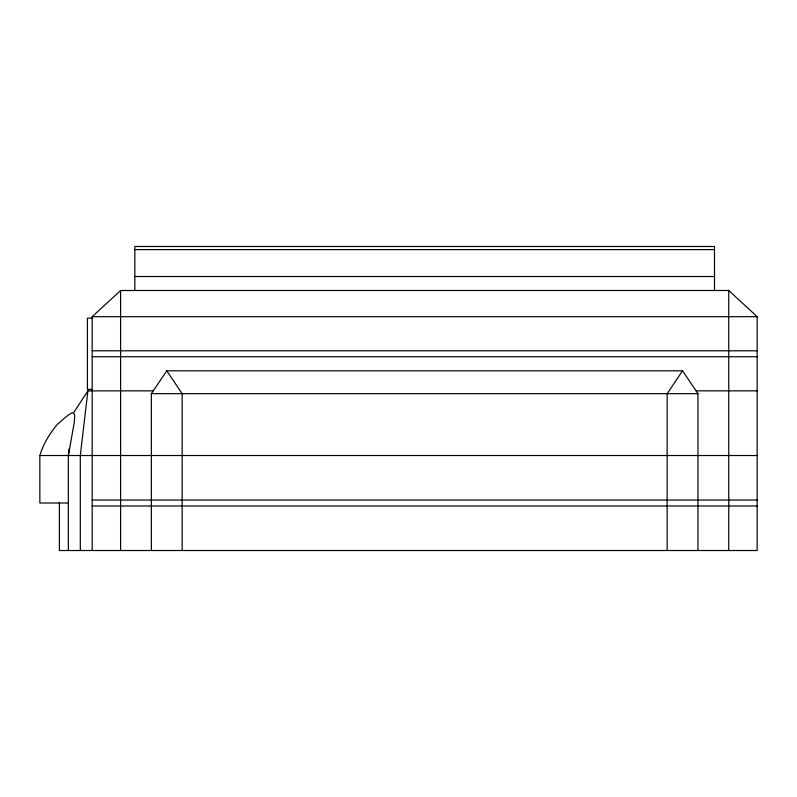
<?xml version="1.0" encoding="UTF-8"?>
<svg xmlns="http://www.w3.org/2000/svg" width="797" height="797" viewBox="0 0 797 797"><rect width="100%" height="100%" fill="white"/><g stroke="black" fill="none" stroke-linecap="round" stroke-linejoin="round"><path stroke-width="1.2" d="M68.353 550.518L68.353 455.525L69.14 448.761M153.273 390.849L87.889 390.859L80.308 455.525L80.308 550.518M68.353 455.525L74.101 423.416L74.769 415.755L73.972 413.494C72.447 409.678 59.695 422.828 57.733 423.944C49.862 433.229 43.357 443.809 39.85 455.525L39.85 503.017L68.353 503.017M73.762 412.507L87.889 390.859M151.37 550.518L151.37 393.668L166.772 370.814L682.561 370.814L697.953 393.668L697.953 550.518M682.561 370.814L667.159 393.668L667.159 550.518M92.183 550.518L92.183 316.688L120.586 290.497L728.747 290.497L757.15 316.688L757.15 550.518L59.377 550.518L59.377 502.399M134.832 249.6L714.501 249.6M134.832 276.509L714.501 276.509M92.183 316.688L757.15 316.688M92.183 318.142L87.431 318.142L87.431 389.394L92.183 389.394M92.183 350.8L757.15 350.8M92.183 356.737L757.15 356.737M696.06 390.849L757.15 390.849M151.37 393.668L697.953 393.668M39.85 455.525L757.15 455.525M92.183 500.048L757.15 500.048M92.183 505.985L757.15 505.985M166.772 370.814L182.164 393.668L182.164 550.518M728.747 290.497L728.747 550.518M714.501 290.497L714.501 246.482L134.832 246.482L134.832 290.497M120.586 290.497L120.586 550.518"/></g></svg>
